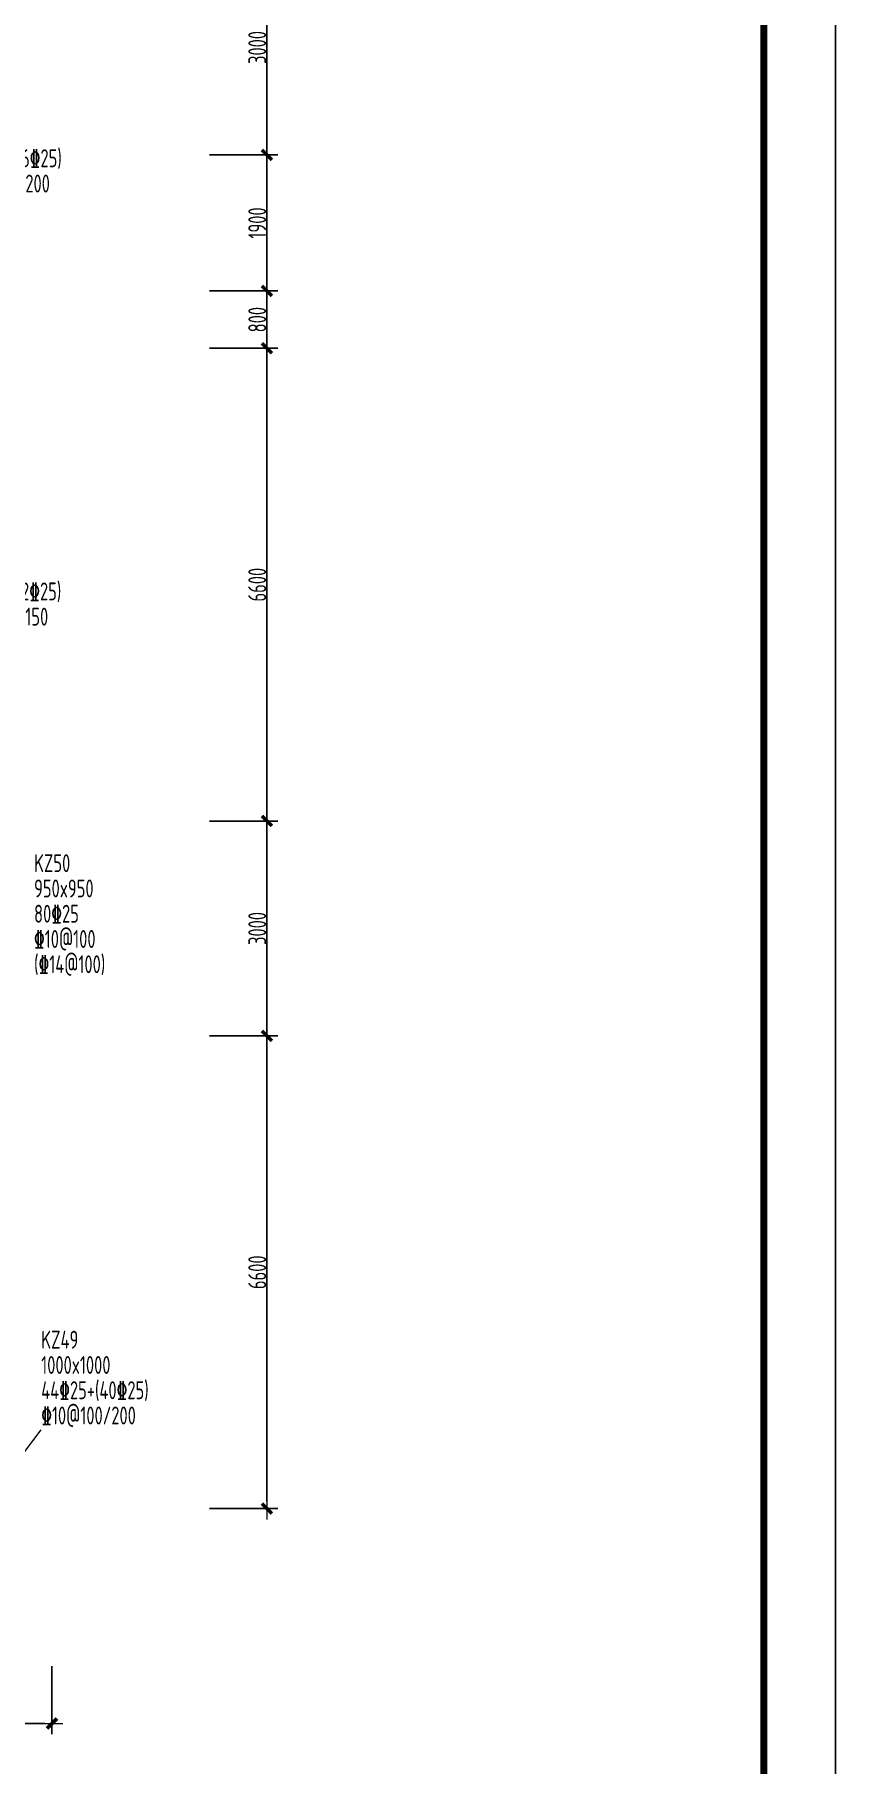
# Model space of a CAD drawing. Header units: millimetres. Extents: x 539196 to 807275, y 431843 to 1156631.
# Drawn here: x 651625 to 662803, y 953188 to 977339 of the extents above; entities that cross this region are included whole.
import ezdxf
from ezdxf.enums import TextEntityAlignment as Align

# ---------------------------------------------------------------- set-up
doc = ezdxf.new("R2010")
doc.units = ezdxf.units.MM
doc.header["$MEASUREMENT"] = 0
doc.layers.add('PUB_TITLE', color=4, linetype='Continuous')
for name, color, linetype, lineweight in [('柱标注引线', 2, 'Continuous', 18), ('柱集中标注', 2, 'Continuous', 18), ('轴线标注', 3, 'Continuous', 18)]:
    doc.layers.add(name, color=color, linetype=linetype, lineweight=lineweight)
doc.styles.add('样式 1_yjk_yjk_yjk_yjk_yjk', font='yjkeng.shx', dxfattribs={"width": 0.7, "bigfont": 'yjkchn.shx'})
doc.dimstyles.new('盈建科结构_yjk_yjk_yjk_yjk_yjk', dxfattribs={"dimscale": 100, "dimtxt": 2.5, "dimasz": 1, "dimexe": 1.5, "dimexo": 0.625, "dimgap": 0.1, "dimtad": 1, "dimdec": 0, "dimrnd": 1, "dimzin": 0, "dimdsep": 46, "dimtxsty": '样式 1_yjk_yjk_yjk_yjk_yjk', "dimblk": '_yjkbk', "dimblk1": 'ARCHTICK', "dimblk2": 'ARCHTICK', "dimcen": 0.09, "dimadec": 0, "dimazin": 0, "dimtfac": 1, "dimtdec": 4, "dimtix": 1, "dimtmove": 2, "dimatfit": 3, "dimfxl": 0, "dimtolj": 1, "dimtzin": 0, "dimarcsym": 0})

# ---------------------------------------------------------------- blocks, each defined once
blk = doc.blocks.new('_yjkbk')
blk.add_line((-1, 0), (1.5, 0))
blk.add_lwpolyline([(-0.7, -0.7, 0.5, 0.5, 0), (0.7, 0.7, 0.5, 0.5, 0)], format="xyseb")
blk = doc.blocks.new('*D45')
at = {"layer": 'Defpoints', "color": 0}
for p in [(649868, 956759), (651868, 956759), (651868, 953759)]:
    blk.add_point(p, dxfattribs=at)
at = {"layer": '轴线标注', "color": 0, "lineweight": -2}
for p, q in [((649868, 954559), (649868, 953609)), ((651868, 954559), (651868, 953609)), ((649968, 953759), (651768, 953759))]:
    blk.add_line(p, q, dxfattribs=at)
at = {"layer": '轴线标注', "color": 0, "lineweight": -2, "xscale": 100, "yscale": 100, "zscale": 100, "rotation": 180}
blk.add_blockref('_yjkbk', (649868, 953759), dxfattribs=at)
at = {"layer": '轴线标注', "color": 0, "lineweight": -2, "xscale": 100, "yscale": 100, "zscale": 100}
blk.add_blockref('_yjkbk', (651868, 953759), dxfattribs=at)
at = {"layer": '轴线标注', "color": 0, "insert": (650868, 953894), "char_height": 250, "attachment_point": 5, "style": '样式 1_yjk_yjk_yjk_yjk_yjk'}
blk.add_mtext('\\A1;2000', dxfattribs=at)
blk = doc.blocks.new('_ARCHTICK')
at = {"color": 0, "linetype": 'ByBlock', "const_width": 0.15}
blk.add_lwpolyline([(-0.5, -0.5), (0.5, 0.5)], dxfattribs=at)
blk = doc.blocks.new('*D64')
at = {"layer": 'Defpoints', "color": 0}
for p in [(651868, 978659), (651868, 975659), (654868, 975659)]:
    blk.add_point(p, dxfattribs=at)
at = {"layer": '轴线标注', "color": 0, "lineweight": -2}
for p, q in [((654068, 978659), (655018, 978659)), ((654868, 978559), (654868, 975759)), ((654068, 975659), (655018, 975659))]:
    blk.add_line(p, q, dxfattribs=at)
at = {"layer": '轴线标注', "color": 0, "lineweight": -2, "xscale": 100, "yscale": 100, "zscale": 100}
for p, rotation in [((654868, 978659), 90), ((654868, 975659), 270)]:
    blk.add_blockref('_yjkbk', p, dxfattribs=dict(at, rotation=rotation))
at = {"layer": '轴线标注', "color": 0, "insert": (654733, 977159), "char_height": 250, "attachment_point": 5, "rotation": 90, "style": '样式 1_yjk_yjk_yjk_yjk_yjk'}
blk.add_mtext('\\A1;3000', dxfattribs=at)
blk = doc.blocks.new('*D66')
at = {"layer": 'Defpoints', "color": 0}
for p in [(651868, 975659), (651868, 973759), (654868, 973759)]:
    blk.add_point(p, dxfattribs=at)
at = {"layer": '轴线标注', "color": 0, "lineweight": -2}
for p, q in [((654068, 975659), (655018, 975659)), ((654868, 975559), (654868, 973859)), ((654068, 973759), (655018, 973759))]:
    blk.add_line(p, q, dxfattribs=at)
at = {"layer": '轴线标注', "color": 0, "lineweight": -2, "xscale": 100, "yscale": 100, "zscale": 100}
for p, rotation in [((654868, 975659), 90), ((654868, 973759), 270)]:
    blk.add_blockref('_yjkbk', p, dxfattribs=dict(at, rotation=rotation))
at = {"layer": '轴线标注', "color": 0, "insert": (654733, 974709), "char_height": 250, "attachment_point": 5, "rotation": 90, "style": '样式 1_yjk_yjk_yjk_yjk_yjk'}
blk.add_mtext('\\A1;1900', dxfattribs=at)
blk = doc.blocks.new('*D68')
at = {"layer": 'Defpoints', "color": 0}
for p in [(651868, 973759), (651868, 972959), (654868, 972959)]:
    blk.add_point(p, dxfattribs=at)
at = {"layer": '轴线标注', "color": 0, "lineweight": -2}
for p, q in [((654068, 973759), (655018, 973759)), ((654868, 973659), (654868, 973059)), ((654068, 972959), (655018, 972959))]:
    blk.add_line(p, q, dxfattribs=at)
at = {"layer": '轴线标注', "color": 0, "lineweight": -2, "xscale": 100, "yscale": 100, "zscale": 100}
for p, rotation in [((654868, 973759), 90), ((654868, 972959), 270)]:
    blk.add_blockref('_yjkbk', p, dxfattribs=dict(at, rotation=rotation))
at = {"layer": '轴线标注', "color": 0, "insert": (654733, 973359), "char_height": 250, "attachment_point": 5, "rotation": 90, "style": '样式 1_yjk_yjk_yjk_yjk_yjk'}
blk.add_mtext('\\A1;800', dxfattribs=at)
blk = doc.blocks.new('*D70')
at = {"layer": 'Defpoints', "color": 0}
for p in [(651868, 972959), (651868, 966359), (654868, 966359)]:
    blk.add_point(p, dxfattribs=at)
at = {"layer": '轴线标注', "color": 0, "lineweight": -2}
for p, q in [((654068, 972959), (655018, 972959)), ((654868, 972859), (654868, 966459)), ((654068, 966359), (655018, 966359))]:
    blk.add_line(p, q, dxfattribs=at)
at = {"layer": '轴线标注', "color": 0, "lineweight": -2, "xscale": 100, "yscale": 100, "zscale": 100}
for p, rotation in [((654868, 972959), 90), ((654868, 966359), 270)]:
    blk.add_blockref('_yjkbk', p, dxfattribs=dict(at, rotation=rotation))
at = {"layer": '轴线标注', "color": 0, "insert": (654733, 969659), "char_height": 250, "attachment_point": 5, "rotation": 90, "style": '样式 1_yjk_yjk_yjk_yjk_yjk'}
blk.add_mtext('\\A1;6600', dxfattribs=at)
blk = doc.blocks.new('*D72')
at = {"layer": 'Defpoints', "color": 0}
for p in [(651868, 966359), (651868, 963359), (654868, 963359)]:
    blk.add_point(p, dxfattribs=at)
at = {"layer": '轴线标注', "color": 0, "lineweight": -2}
for p, q in [((654068, 966359), (655018, 966359)), ((654868, 966259), (654868, 963459)), ((654068, 963359), (655018, 963359))]:
    blk.add_line(p, q, dxfattribs=at)
at = {"layer": '轴线标注', "color": 0, "lineweight": -2, "xscale": 100, "yscale": 100, "zscale": 100}
for p, rotation in [((654868, 966359), 90), ((654868, 963359), 270)]:
    blk.add_blockref('_yjkbk', p, dxfattribs=dict(at, rotation=rotation))
at = {"layer": '轴线标注', "color": 0, "insert": (654733, 964859), "char_height": 250, "attachment_point": 5, "rotation": 90, "style": '样式 1_yjk_yjk_yjk_yjk_yjk'}
blk.add_mtext('\\A1;3000', dxfattribs=at)
blk = doc.blocks.new('*D74')
at = {"layer": 'Defpoints', "color": 0}
for p in [(651868, 963359), (651868, 956759), (654868, 956759)]:
    blk.add_point(p, dxfattribs=at)
at = {"layer": '轴线标注', "color": 0, "lineweight": -2}
for p, q in [((654068, 963359), (655018, 963359)), ((654868, 963259), (654868, 956859)), ((654068, 956759), (655018, 956759))]:
    blk.add_line(p, q, dxfattribs=at)
at = {"layer": '轴线标注', "color": 0, "lineweight": -2, "xscale": 100, "yscale": 100, "zscale": 100}
for p, rotation in [((654868, 963359), 90), ((654868, 956759), 270)]:
    blk.add_blockref('_yjkbk', p, dxfattribs=dict(at, rotation=rotation))
at = {"layer": '轴线标注', "color": 0, "insert": (654733, 960059), "char_height": 250, "attachment_point": 5, "rotation": 90, "style": '样式 1_yjk_yjk_yjk_yjk_yjk'}
blk.add_mtext('\\A1;6600', dxfattribs=at)

msp = doc.modelspace()

# ---------------------------------------------------------------- linework, layer by layer
at = {"layer": 'PUB_TITLE'}
msp.add_lwpolyline([(603402.6, 936443), (662802.6, 936443), (662802.6, 1020543), (603402.6, 1020543)], close=True, dxfattribs=at)
at = {"layer": 'PUB_TITLE', "const_width": 100}
msp.add_lwpolyline([(604402.6, 937443), (661802.6, 937443), (661802.6, 1018043), (604402.6, 1018043)], close=True, dxfattribs=at)
at = {"layer": '柱标注引线'}
msp.add_line((651267.6, 957259.2), (651717.6, 957859.2), dxfattribs=at)

# ---------------------------------------------------------------- texts
at = {"layer": '柱集中标注', "linetype": 'Continuous', "style": '样式 1_yjk_yjk_yjk_yjk_yjk', "width": 0.7}
for s, p in [('40\x8425+(36\x8425)', (650517.6, 975412)), ('\x8410@100/200', (650517.6, 975059.2)), ('40\x8425+(32\x8425)', (650517.6, 969364.7)), ('\x8410@100/150', (650517.6, 969012)), ('KZ50', (651617.6, 965570.2)), ('950x950', (651617.6, 965217.5)), ('80\x8425', (651617.6, 964864.7)), ('\x8410@100', (651617.6, 964512)), ('(\x8414@100)', (651617.6, 964159.2)), ('KZ49', (651717.6, 958917.5)), ('1000x1000', (651717.6, 958564.7)), ('44\x8425+(40\x8425)', (651717.6, 958212)), ('\x8410@100/200', (651717.6, 957859.2))]:
    msp.add_text(s, height=250, dxfattribs=at).set_placement(p, align=Align.BOTTOM_LEFT)

# ---------------------------------------------------------------- dimensions: what is measured, and where the dimension line sits
at = {"layer": '轴线标注'}
for p1, p2, distance, picture, middle in [((651867.6, 978659.2), (651867.6, 975659.2), 3000, '*D64', (654732.6, 977159.2)), ((651867.6, 975659.2), (651867.6, 973759.2), 3000, '*D66', (654732.6, 974709.2)), ((651867.6, 973759.2), (651867.6, 972959.2), 3000, '*D68', (654732.6, 973359.2)), ((651867.6, 972959.2), (651867.6, 966359.2), 3000, '*D70', (654732.6, 969659.2)), ((651867.6, 966359.2), (651867.6, 963359.2), 3000, '*D72', (654732.6, 964859.2)), ((651867.6, 963359.2), (651867.6, 956759.2), 3000, '*D74', (654732.6, 960059.2)), ((649867.6, 956759.2), (651867.6, 956759.2), -3000, '*D45', (650867.6, 953894.2))]:
    dim = msp.add_aligned_dim(p1=p1, p2=p2, distance=distance, dimstyle='盈建科结构_yjk_yjk_yjk_yjk_yjk', override={"dimscale": 100, "dimtxt": 2.5, "dimasz": 1, "dimexe": 1.5, "dimexo": 22, "dimgap": 0.1, "dimtad": 1, "dimlfac": 1, "dimrnd": 5, "dimdle": 0, "dimfxlon": 0}, dxfattribs=at)
    dim.commit()
    dim.dimension.update_dxf_attribs({"geometry": picture, "text_midpoint": middle})

doc.saveas('drawing.dxf')
